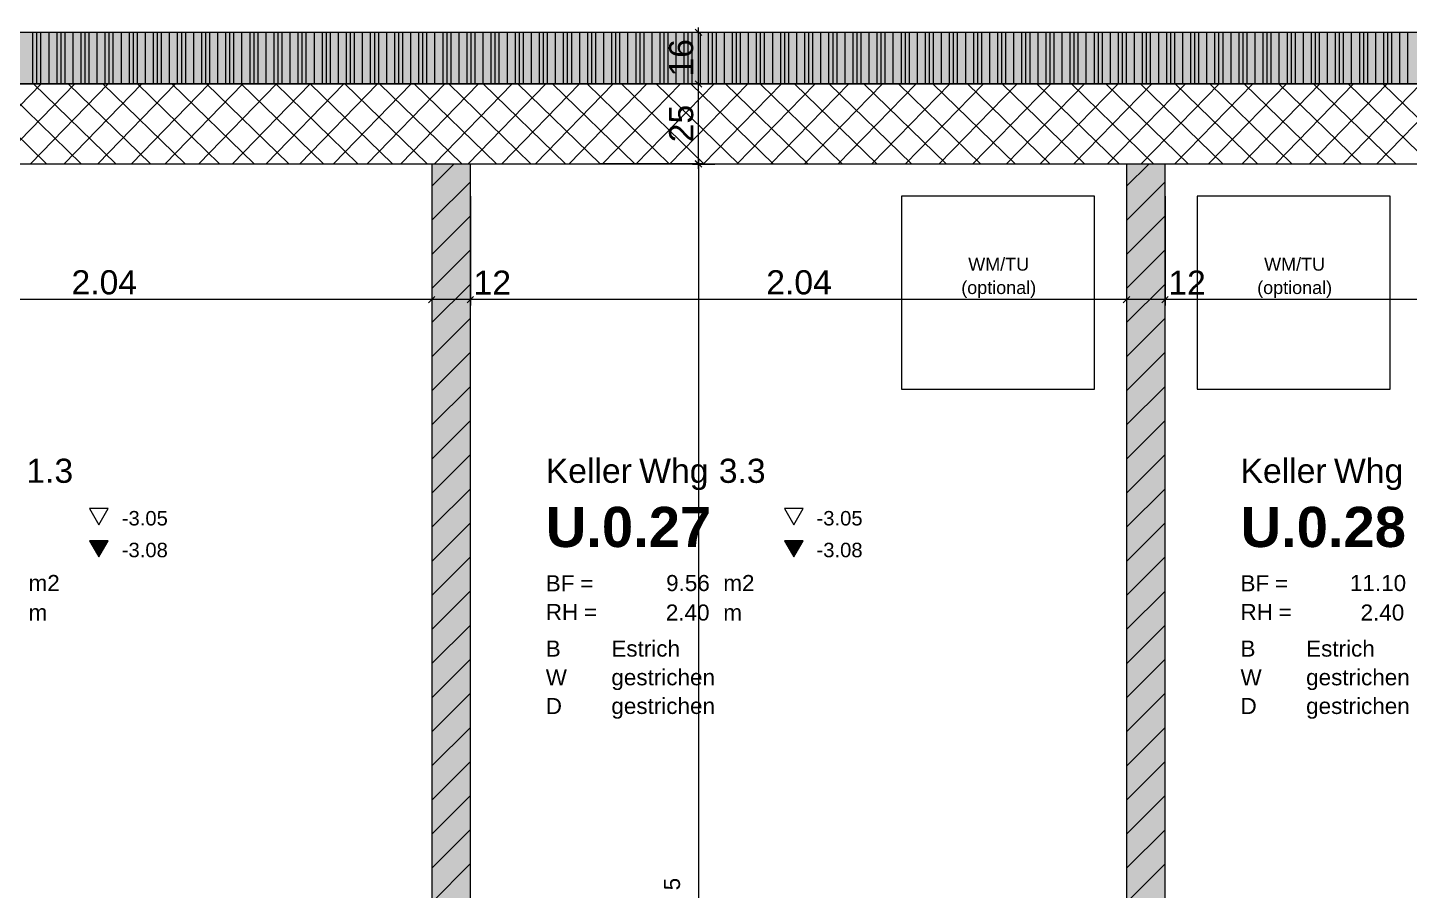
# Model space of a CAD drawing. Extents: x 0 to 1189, y 0 to 841.
# Drawn here: x 388.5 to 474.4, y 683.3 to 736.9 of the extents above; entities that cross this region are included whole.
import ezdxf
from ezdxf.lldxf.tags import DXFTag

# ---------------------------------------------------------------- set-up
doc = ezdxf.new("R2010")
doc.units = 0
doc.layers.get('0').update_dxf_attribs({"lineweight": 35})
for name, color, linetype, lineweight in [('211.5 Stahlbeton Kontur', 7, 'Continuous', 25), ('211.5 Stahlbeton Schraffur', 7, 'Continuous', 25), ('211.6 Mauerwerk Kontur', 7, 'Continuous', 25), ('225.2 Dämmung Aussen', 7, 'Continuous', 25), ('252.0 Spez. Sanitärapparate', 7, 'Continuous', 25), ('255 Plangrafiken', 7, 'Continuous', 25), ('Bemassung', 7, 'Continuous', 25), ('Raumstempel', 7, 'Continuous', 25)]:
    doc.layers.add(name, color=color, linetype=linetype, lineweight=lineweight)
doc.styles.get("Standard").update_dxf_attribs({"font": 'arial.ttf'})
tags = doc.linetypes.add('Strich 2_1mm', pattern=[0.15, 0.1, -0.05]).pattern_tags.tags
tags[6:7] = [DXFTag(74, 4), DXFTag(75, 0), DXFTag(340, '0'), DXFTag(46, 1.0), DXFTag(50, 0.0), DXFTag(44, 0.0), DXFTag(45, 0.0)]
tags[4:5] = [DXFTag(74, 4), DXFTag(75, 0), DXFTag(340, '0'), DXFTag(46, 1.0), DXFTag(50, 0.0), DXFTag(44, 0.0), DXFTag(45, 0.0)]
tags = doc.linetypes.add('Wipeout_Contour', pattern=[1, 0, -1]).pattern_tags.tags
tags[6:7] = [DXFTag(74, 4), DXFTag(75, 0), DXFTag(340, '0'), DXFTag(46, 1.0), DXFTag(50, 0.0), DXFTag(44, 0.0), DXFTag(45, 0.0)]
tags[4:5] = [DXFTag(74, 4), DXFTag(75, 0), DXFTag(340, '0'), DXFTag(46, 1.0), DXFTag(50, 0.0), DXFTag(44, 0.0), DXFTag(45, 0.0)]

# ---------------------------------------------------------------- blocks, each defined once
blk = doc.blocks.new('Referenz-A0SO6TOG06', base_point=(4.401, 96.704))
at = {"layer": '211.5 Stahlbeton Kontur', "color": 0, "lineweight": 18}
for p, q in [((865.845, 733.42), (54.045, 733.42)), ((54.045, 728.445), (865.845, 728.445))]:
    blk.add_line(p, q, dxfattribs=at)
at = {"layer": '211.5 Stahlbeton Schraffur', "color": 0, "lineweight": 13}
for p, q in [((384.508, 728.445), (389.348, 733.42)), ((389.698, 728.445), (384.584, 733.42)), ((386.6, 728.445), (391.441, 733.42)), ((391.849, 728.445), (386.735, 733.42)), ((388.693, 728.445), (393.534, 733.42)), ((394, 728.445), (388.886, 733.42)), ((390.786, 728.445), (395.627, 733.42)), ((396.151, 728.445), (391.037, 733.42)), ((392.879, 728.445), (397.719, 733.42)), ((398.302, 728.445), (393.188, 733.42)), ((394.972, 728.445), (399.812, 733.42)), ((400.453, 728.445), (395.339, 733.42)), ((397.065, 728.445), (401.905, 733.42)), ((402.604, 728.445), (397.49, 733.42)), ((399.157, 728.445), (403.998, 733.42)), ((404.755, 728.445), (399.641, 733.42)), ((401.25, 728.445), (406.091, 733.42)), ((406.906, 728.445), (401.792, 733.42)), ((403.343, 728.445), (408.184, 733.42)), ((409.057, 728.445), (403.943, 733.42)), ((405.436, 728.445), (410.276, 733.42)), ((411.208, 728.445), (406.094, 733.42)), ((407.529, 728.445), (412.369, 733.42)), ((413.359, 728.445), (408.245, 733.42)), ((409.622, 728.445), (414.462, 733.42)), ((415.51, 728.445), (410.396, 733.42)), ((411.714, 728.445), (416.555, 733.42)), ((417.661, 728.445), (412.547, 733.42)), ((413.807, 728.445), (418.648, 733.42)), ((419.812, 728.445), (414.698, 733.42)), ((415.9, 728.445), (420.741, 733.42)), ((421.963, 728.445), (416.849, 733.42)), ((417.993, 728.445), (422.833, 733.42)), ((424.114, 728.445), (419, 733.42)), ((420.086, 728.445), (424.926, 733.42)), ((426.265, 728.445), (421.151, 733.42)), ((422.179, 728.445), (427.019, 733.42)), ((428.416, 728.445), (423.302, 733.42)), ((424.271, 728.445), (429.112, 733.42)), ((430.567, 728.445), (425.453, 733.42)), ((426.364, 728.445), (431.205, 733.42)), ((432.718, 728.445), (427.604, 733.42)), ((428.457, 728.445), (433.298, 733.42)), ((434.869, 728.445), (429.755, 733.42)), ((430.55, 728.445), (435.39, 733.42)), ((437.02, 728.445), (431.906, 733.42)), ((432.643, 728.445), (437.483, 733.42)), ((439.171, 728.445), (434.057, 733.42)), ((434.736, 728.445), (439.576, 733.42)), ((441.322, 728.445), (436.208, 733.42)), ((436.828, 728.445), (441.669, 733.42)), ((443.473, 728.445), (438.359, 733.42)), ((438.921, 728.445), (443.762, 733.42)), ((445.624, 728.445), (440.51, 733.42)), ((441.014, 728.445), (445.855, 733.42)), ((447.775, 728.445), (442.661, 733.42)), ((443.107, 728.445), (447.947, 733.42)), ((449.926, 728.445), (444.812, 733.42)), ((445.2, 728.445), (450.04, 733.42)), ((452.077, 728.445), (446.963, 733.42)), ((447.293, 728.445), (452.133, 733.42)), ((454.228, 728.445), (449.114, 733.42)), ((449.385, 728.445), (454.226, 733.42)), ((456.379, 728.445), (451.265, 733.42)), ((451.478, 728.445), (456.319, 733.42)), ((458.53, 728.445), (453.416, 733.42)), ((453.571, 728.445), (458.412, 733.42)), ((460.681, 728.445), (455.567, 733.42)), ((455.664, 728.445), (460.504, 733.42)), ((462.832, 728.445), (457.718, 733.42)), ((457.757, 728.445), (462.597, 733.42)), ((459.849, 728.445), (464.69, 733.42)), ((464.983, 728.445), (459.869, 733.42)), ((461.942, 728.445), (466.783, 733.42)), ((467.134, 728.445), (462.02, 733.42)), ((464.035, 728.445), (468.876, 733.42)), ((469.285, 728.445), (464.171, 733.42)), ((466.128, 728.445), (470.969, 733.42)), ((471.436, 728.445), (466.322, 733.42)), ((468.221, 728.445), (473.061, 733.42)), ((473.587, 728.445), (468.473, 733.42)), ((470.314, 728.445), (475.154, 733.42)), ((475.738, 728.445), (470.624, 733.42)), ((472.406, 728.445), (477.247, 733.42)), ((477.889, 728.445), (472.775, 733.42))]:
    blk.add_line(p, q, dxfattribs=at)
at = {"layer": '211.6 Mauerwerk Kontur', "color": 0, "lineweight": 18}
for p, q in [((413.645, 728.434), (413.642, 634.734)), ((416.045, 728.434), (413.645, 728.434)), ((416.042, 634.734), (416.045, 728.434)), ((456.845, 728.432), (456.842, 634.732)), ((459.245, 728.432), (456.845, 728.432)), ((459.242, 634.732), (459.245, 728.432))]:
    blk.add_line(p, q, dxfattribs=at)
at = {"layer": '225.2 Dämmung Aussen', "color": 0, "linetype": 'Wipeout_Contour', "lineweight": 0, "ltscale": 37.755617}
for p, q in [((865.845, 736.62), (45.845, 736.62)), ((865.845, 736.62), (45.845, 736.62)), ((49.036, 733.42), (865.845, 733.42)), ((49.036, 733.42), (865.845, 733.42))]:
    blk.add_line(p, q, dxfattribs=at)
at = {"layer": '225.2 Dämmung Aussen', "color": 0, "lineweight": 13}
for p, q in [((865.845, 736.62), (45.845, 736.62)), ((388.845, 733.42), (388.845, 736.62)), ((389.095, 733.42), (389.095, 736.62)), ((389.345, 733.42), (389.345, 736.62)), ((389.845, 733.42), (389.845, 736.62)), ((389.845, 733.42), (389.845, 736.62)), ((390.345, 733.42), (390.345, 736.62)), ((390.595, 733.42), (390.595, 736.62)), ((390.845, 733.42), (390.845, 736.62)), ((391.345, 733.42), (391.345, 736.62)), ((391.345, 733.42), (391.345, 736.62)), ((391.845, 733.42), (391.845, 736.62)), ((392.095, 733.42), (392.095, 736.62)), ((392.345, 733.42), (392.345, 736.62)), ((392.845, 733.42), (392.845, 736.62)), ((392.845, 733.42), (392.845, 736.62)), ((393.345, 733.42), (393.345, 736.62)), ((393.595, 733.42), (393.595, 736.62)), ((393.845, 733.42), (393.845, 736.62)), ((394.345, 733.42), (394.345, 736.62)), ((394.345, 733.42), (394.345, 736.62)), ((394.845, 733.42), (394.845, 736.62)), ((395.095, 733.42), (395.095, 736.62)), ((395.345, 733.42), (395.345, 736.62)), ((395.845, 733.42), (395.845, 736.62)), ((395.845, 733.42), (395.845, 736.62)), ((396.345, 733.42), (396.345, 736.62)), ((396.595, 733.42), (396.595, 736.62)), ((396.845, 733.42), (396.845, 736.62)), ((397.345, 733.42), (397.345, 736.62)), ((397.345, 733.42), (397.345, 736.62)), ((397.845, 733.42), (397.845, 736.62)), ((398.095, 733.42), (398.095, 736.62)), ((398.345, 733.42), (398.345, 736.62)), ((398.845, 733.42), (398.845, 736.62)), ((398.845, 733.42), (398.845, 736.62)), ((399.345, 733.42), (399.345, 736.62)), ((399.595, 733.42), (399.595, 736.62)), ((399.845, 733.42), (399.845, 736.62)), ((400.345, 733.42), (400.345, 736.62)), ((400.345, 733.42), (400.345, 736.62)), ((400.845, 733.42), (400.845, 736.62)), ((401.095, 733.42), (401.095, 736.62)), ((401.345, 733.42), (401.345, 736.62)), ((401.845, 733.42), (401.845, 736.62)), ((401.845, 733.42), (401.845, 736.62)), ((402.345, 733.42), (402.345, 736.62)), ((402.595, 733.42), (402.595, 736.62)), ((402.845, 733.42), (402.845, 736.62)), ((403.345, 733.42), (403.345, 736.62)), ((403.345, 733.42), (403.345, 736.62)), ((403.845, 733.42), (403.845, 736.62)), ((404.095, 733.42), (404.095, 736.62)), ((404.345, 733.42), (404.345, 736.62)), ((404.845, 733.42), (404.845, 736.62)), ((404.845, 733.42), (404.845, 736.62)), ((405.345, 733.42), (405.345, 736.62)), ((405.595, 733.42), (405.595, 736.62)), ((405.845, 733.42), (405.845, 736.62)), ((406.345, 733.42), (406.345, 736.62)), ((406.345, 733.42), (406.345, 736.62)), ((406.845, 733.42), (406.845, 736.62)), ((407.095, 733.42), (407.095, 736.62)), ((407.345, 733.42), (407.345, 736.62)), ((407.845, 733.42), (407.845, 736.62)), ((407.845, 733.42), (407.845, 736.62)), ((408.345, 733.42), (408.345, 736.62)), ((408.595, 733.42), (408.595, 736.62)), ((408.845, 733.42), (408.845, 736.62)), ((409.345, 733.42), (409.345, 736.62)), ((409.345, 733.42), (409.345, 736.62)), ((409.845, 733.42), (409.845, 736.62)), ((410.095, 733.42), (410.095, 736.62)), ((410.345, 733.42), (410.345, 736.62)), ((410.845, 733.42), (410.845, 736.62)), ((410.845, 733.42), (410.845, 736.62)), ((411.345, 733.42), (411.345, 736.62)), ((411.595, 733.42), (411.595, 736.62)), ((411.845, 733.42), (411.845, 736.62)), ((412.345, 733.42), (412.345, 736.62)), ((412.345, 733.42), (412.345, 736.62)), ((412.845, 733.42), (412.845, 736.62)), ((413.095, 733.42), (413.095, 736.62)), ((413.345, 733.42), (413.345, 736.62)), ((413.845, 733.42), (413.845, 736.62)), ((413.845, 733.42), (413.845, 736.62)), ((414.345, 733.42), (414.345, 736.62)), ((414.595, 733.42), (414.595, 736.62)), ((414.845, 733.42), (414.845, 736.62)), ((415.345, 733.42), (415.345, 736.62)), ((415.345, 733.42), (415.345, 736.62)), ((415.845, 733.42), (415.845, 736.62)), ((416.095, 733.42), (416.095, 736.62)), ((416.345, 733.42), (416.345, 736.62)), ((416.845, 733.42), (416.845, 736.62)), ((416.845, 733.42), (416.845, 736.62)), ((417.345, 733.42), (417.345, 736.62)), ((417.595, 733.42), (417.595, 736.62)), ((417.845, 733.42), (417.845, 736.62)), ((418.345, 733.42), (418.345, 736.62)), ((418.345, 733.42), (418.345, 736.62)), ((418.845, 733.42), (418.845, 736.62)), ((419.095, 733.42), (419.095, 736.62)), ((419.345, 733.42), (419.345, 736.62)), ((419.845, 733.42), (419.845, 736.62)), ((419.845, 733.42), (419.845, 736.62)), ((420.345, 733.42), (420.345, 736.62)), ((420.595, 733.42), (420.595, 736.62)), ((420.845, 733.42), (420.845, 736.62)), ((421.345, 733.42), (421.345, 736.62)), ((421.345, 733.42), (421.345, 736.62)), ((421.845, 733.42), (421.845, 736.62)), ((422.095, 733.42), (422.095, 736.62)), ((422.345, 733.42), (422.345, 736.62)), ((422.845, 733.42), (422.845, 736.62)), ((422.845, 733.42), (422.845, 736.62)), ((423.345, 733.42), (423.345, 736.62)), ((423.595, 733.42), (423.595, 736.62)), ((423.845, 733.42), (423.845, 736.62)), ((424.345, 733.42), (424.345, 736.62)), ((424.345, 733.42), (424.345, 736.62)), ((424.845, 733.42), (424.845, 736.62)), ((425.095, 733.42), (425.095, 736.62)), ((425.345, 733.42), (425.345, 736.62)), ((425.845, 733.42), (425.845, 736.62)), ((425.845, 733.42), (425.845, 736.62)), ((426.345, 733.42), (426.345, 736.62)), ((426.595, 733.42), (426.595, 736.62)), ((426.845, 733.42), (426.845, 736.62)), ((427.345, 733.42), (427.345, 736.62)), ((427.345, 733.42), (427.345, 736.62)), ((427.845, 733.42), (427.845, 736.62)), ((428.095, 733.42), (428.095, 736.62)), ((428.345, 733.42), (428.345, 736.62)), ((428.845, 733.42), (428.845, 736.62)), ((428.845, 733.42), (428.845, 736.62)), ((429.345, 733.42), (429.345, 736.62)), ((429.595, 733.42), (429.595, 736.62)), ((429.845, 733.42), (429.845, 736.62)), ((430.345, 733.42), (430.345, 736.62)), ((430.345, 733.42), (430.345, 736.62)), ((430.845, 733.42), (430.845, 736.62)), ((431.095, 733.42), (431.095, 736.62)), ((431.345, 733.42), (431.345, 736.62)), ((431.845, 733.42), (431.845, 736.62)), ((431.845, 733.42), (431.845, 736.62)), ((432.345, 733.42), (432.345, 736.62)), ((432.595, 733.42), (432.595, 736.62)), ((432.845, 733.42), (432.845, 736.62)), ((433.345, 733.42), (433.345, 736.62)), ((433.345, 733.42), (433.345, 736.62)), ((433.845, 733.42), (433.845, 736.62)), ((434.095, 733.42), (434.095, 736.62)), ((434.345, 733.42), (434.345, 736.62)), ((434.845, 733.42), (434.845, 736.62)), ((434.845, 733.42), (434.845, 736.62)), ((435.345, 733.42), (435.345, 736.62)), ((435.595, 733.42), (435.595, 736.62)), ((435.845, 733.42), (435.845, 736.62)), ((436.345, 733.42), (436.345, 736.62)), ((436.345, 733.42), (436.345, 736.62)), ((436.845, 733.42), (436.845, 736.62)), ((437.095, 733.42), (437.095, 736.62)), ((437.345, 733.42), (437.345, 736.62)), ((437.845, 733.42), (437.845, 736.62)), ((437.845, 733.42), (437.845, 736.62)), ((438.345, 733.42), (438.345, 736.62)), ((438.595, 733.42), (438.595, 736.62)), ((438.845, 733.42), (438.845, 736.62)), ((439.345, 733.42), (439.345, 736.62)), ((439.345, 733.42), (439.345, 736.62)), ((439.845, 733.42), (439.845, 736.62)), ((440.095, 733.42), (440.095, 736.62)), ((440.345, 733.42), (440.345, 736.62)), ((440.845, 733.42), (440.845, 736.62)), ((440.845, 733.42), (440.845, 736.62)), ((441.345, 733.42), (441.345, 736.62)), ((441.595, 733.42), (441.595, 736.62)), ((441.845, 733.42), (441.845, 736.62)), ((442.345, 733.42), (442.345, 736.62)), ((442.345, 733.42), (442.345, 736.62)), ((442.845, 733.42), (442.845, 736.62)), ((443.095, 733.42), (443.095, 736.62)), ((443.345, 733.42), (443.345, 736.62)), ((443.845, 733.42), (443.845, 736.62)), ((443.845, 733.42), (443.845, 736.62)), ((444.345, 733.42), (444.345, 736.62)), ((444.595, 733.42), (444.595, 736.62)), ((444.845, 733.42), (444.845, 736.62)), ((445.345, 733.42), (445.345, 736.62)), ((445.345, 733.42), (445.345, 736.62)), ((445.845, 733.42), (445.845, 736.62)), ((446.095, 733.42), (446.095, 736.62)), ((446.345, 733.42), (446.345, 736.62)), ((446.845, 733.42), (446.845, 736.62)), ((446.845, 733.42), (446.845, 736.62)), ((447.345, 733.42), (447.345, 736.62)), ((447.595, 733.42), (447.595, 736.62)), ((447.845, 733.42), (447.845, 736.62)), ((448.345, 733.42), (448.345, 736.62)), ((448.345, 733.42), (448.345, 736.62)), ((448.845, 733.42), (448.845, 736.62)), ((449.095, 733.42), (449.095, 736.62)), ((449.345, 733.42), (449.345, 736.62)), ((449.845, 733.42), (449.845, 736.62)), ((449.845, 733.42), (449.845, 736.62)), ((450.345, 733.42), (450.345, 736.62)), ((450.595, 733.42), (450.595, 736.62)), ((450.845, 733.42), (450.845, 736.62)), ((451.345, 733.42), (451.345, 736.62)), ((451.345, 733.42), (451.345, 736.62)), ((451.845, 733.42), (451.845, 736.62)), ((452.095, 733.42), (452.095, 736.62)), ((452.345, 733.42), (452.345, 736.62)), ((452.845, 733.42), (452.845, 736.62)), ((452.845, 733.42), (452.845, 736.62)), ((453.345, 733.42), (453.345, 736.62)), ((453.595, 733.42), (453.595, 736.62)), ((453.845, 733.42), (453.845, 736.62)), ((454.345, 733.42), (454.345, 736.62)), ((454.345, 733.42), (454.345, 736.62)), ((454.845, 733.42), (454.845, 736.62)), ((455.095, 733.42), (455.095, 736.62)), ((455.345, 733.42), (455.345, 736.62)), ((455.845, 733.42), (455.845, 736.62)), ((455.845, 733.42), (455.845, 736.62)), ((456.345, 733.42), (456.345, 736.62)), ((456.595, 733.42), (456.595, 736.62)), ((456.845, 733.42), (456.845, 736.62)), ((457.345, 733.42), (457.345, 736.62)), ((457.345, 733.42), (457.345, 736.62)), ((457.845, 733.42), (457.845, 736.62)), ((458.095, 733.42), (458.095, 736.62)), ((458.345, 733.42), (458.345, 736.62)), ((458.845, 733.42), (458.845, 736.62)), ((458.845, 733.42), (458.845, 736.62)), ((459.345, 733.42), (459.345, 736.62)), ((459.595, 733.42), (459.595, 736.62)), ((459.845, 733.42), (459.845, 736.62)), ((460.345, 733.42), (460.345, 736.62)), ((460.345, 733.42), (460.345, 736.62)), ((460.845, 733.42), (460.845, 736.62)), ((461.095, 733.42), (461.095, 736.62)), ((461.345, 733.42), (461.345, 736.62)), ((461.845, 733.42), (461.845, 736.62)), ((461.845, 733.42), (461.845, 736.62)), ((462.345, 733.42), (462.345, 736.62)), ((462.595, 733.42), (462.595, 736.62)), ((462.845, 733.42), (462.845, 736.62)), ((463.345, 733.42), (463.345, 736.62)), ((463.345, 733.42), (463.345, 736.62)), ((463.845, 733.42), (463.845, 736.62)), ((464.095, 733.42), (464.095, 736.62)), ((464.345, 733.42), (464.345, 736.62)), ((464.845, 733.42), (464.845, 736.62)), ((464.845, 733.42), (464.845, 736.62)), ((465.345, 733.42), (465.345, 736.62)), ((465.595, 733.42), (465.595, 736.62)), ((465.845, 733.42), (465.845, 736.62)), ((466.345, 733.42), (466.345, 736.62)), ((466.345, 733.42), (466.345, 736.62)), ((466.845, 733.42), (466.845, 736.62)), ((467.095, 733.42), (467.095, 736.62)), ((467.345, 733.42), (467.345, 736.62)), ((467.845, 733.42), (467.845, 736.62)), ((467.845, 733.42), (467.845, 736.62)), ((468.345, 733.42), (468.345, 736.62)), ((468.595, 733.42), (468.595, 736.62)), ((468.845, 733.42), (468.845, 736.62)), ((469.345, 733.42), (469.345, 736.62)), ((469.345, 733.42), (469.345, 736.62)), ((469.845, 733.42), (469.845, 736.62)), ((470.095, 733.42), (470.095, 736.62)), ((470.345, 733.42), (470.345, 736.62)), ((470.845, 733.42), (470.845, 736.62)), ((470.845, 733.42), (470.845, 736.62)), ((471.345, 733.42), (471.345, 736.62)), ((471.595, 733.42), (471.595, 736.62)), ((471.845, 733.42), (471.845, 736.62)), ((472.345, 733.42), (472.345, 736.62)), ((472.345, 733.42), (472.345, 736.62)), ((472.845, 733.42), (472.845, 736.62)), ((473.095, 733.42), (473.095, 736.62)), ((473.345, 733.42), (473.345, 736.62)), ((473.845, 733.42), (473.845, 736.62)), ((473.845, 733.42), (473.845, 736.62)), ((474.345, 733.42), (474.345, 736.62)), ((45.845, 733.42), (865.845, 733.42))]:
    blk.add_line(p, q, dxfattribs=at)
at = {"layer": '225.2 Dämmung Aussen', "color": 7, "linetype": 'Wipeout_Contour', "lineweight": 0, "ltscale": 37.755617, "true_color": 0xffffff}
for points in [[(45.845, 733.42), (865.845, 733.42), (45.845, 736.62)], [(865.845, 733.42), (45.845, 736.62), (865.845, 736.62)], [(45.845, 733.42), (865.845, 733.42), (45.845, 736.62)], [(865.845, 733.42), (45.845, 736.62), (865.845, 736.62)]]:
    blk.add_solid(points, dxfattribs=at)
at = {"layer": '252.0 Spez. Sanitärapparate', "color": 0, "linetype": 'Strich 2_1mm', "lineweight": 13, "ltscale": 0.13}
for p, q in [((442.845, 726.426), (442.845, 714.426)), ((454.845, 726.426), (442.845, 726.426)), ((454.845, 714.426), (454.845, 726.426)), ((461.245, 726.426), (461.245, 714.426)), ((473.245, 726.426), (461.245, 726.426)), ((473.245, 714.426), (473.245, 726.426)), ((442.845, 714.426), (454.845, 714.426)), ((461.245, 714.426), (473.245, 714.426))]:
    blk.add_line(p, q, dxfattribs=at)
at = {"layer": '255 Plangrafiken', "color": 0, "linetype": 'Wipeout_Contour', "lineweight": 0, "ltscale": 28.566324}
for p, q in [((413.645, 728.434), (413.642, 634.734)), ((416.045, 728.434), (413.645, 728.434)), ((416.042, 634.734), (416.045, 728.434))]:
    blk.add_line(p, q, dxfattribs=at)
at = {"layer": '255 Plangrafiken', "color": 0, "lineweight": 13}
for p, q in [((413.645, 727.054), (415.024, 728.434)), ((456.845, 727.053), (458.224, 728.432)), ((413.645, 724.933), (416.045, 727.333)), ((456.845, 724.931), (459.245, 727.332)), ((413.645, 722.811), (416.045, 725.211)), ((456.845, 722.81), (459.245, 725.21)), ((413.645, 720.69), (416.045, 723.09)), ((456.845, 720.689), (459.245, 723.089)), ((413.644, 718.569), (416.045, 720.969)), ((456.844, 718.567), (459.245, 720.967)), ((413.644, 716.447), (416.044, 718.847)), ((456.844, 716.446), (459.244, 718.846)), ((413.644, 714.326), (416.044, 716.726)), ((456.844, 714.325), (459.244, 716.725)), ((413.644, 712.204), (416.044, 714.605)), ((456.844, 712.203), (459.244, 714.603)), ((413.644, 710.083), (416.044, 712.483)), ((456.844, 710.082), (459.244, 712.482)), ((413.644, 707.962), (416.044, 710.362)), ((456.844, 707.96), (459.244, 710.36)), ((413.644, 705.84), (416.044, 708.24)), ((456.844, 705.839), (459.244, 708.239)), ((413.644, 703.719), (416.044, 706.119)), ((456.844, 703.718), (459.244, 706.118)), ((413.644, 701.598), (416.044, 703.998)), ((456.844, 701.596), (459.244, 703.996)), ((413.644, 699.476), (416.044, 701.876)), ((456.844, 699.475), (459.244, 701.875)), ((413.644, 697.355), (416.044, 699.755)), ((456.844, 697.353), (459.244, 699.753)), ((413.644, 695.233), (416.044, 697.633)), ((456.844, 695.232), (459.244, 697.632)), ((413.644, 693.112), (416.044, 695.512)), ((456.844, 693.111), (459.244, 695.511)), ((413.644, 690.991), (416.044, 693.391)), ((456.844, 690.989), (459.244, 693.389)), ((413.644, 688.869), (416.044, 691.269)), ((456.844, 688.868), (459.244, 691.268)), ((413.643, 686.748), (416.044, 689.148)), ((456.843, 686.746), (459.244, 689.147)), ((413.643, 684.626), (416.043, 687.027)), ((456.843, 684.625), (459.243, 687.025)), ((413.643, 682.505), (416.043, 684.905)), ((456.843, 682.504), (459.243, 684.904))]:
    blk.add_line(p, q, dxfattribs=at)
at = {"layer": '255 Plangrafiken', "color": 0, "linetype": 'Wipeout_Contour', "lineweight": 0, "ltscale": 29.264068}
for p, q in [((456.845, 728.432), (456.842, 634.732)), ((459.245, 728.432), (456.845, 728.432)), ((459.242, 634.732), (459.245, 728.432))]:
    blk.add_line(p, q, dxfattribs=at)
at = {"layer": '255 Plangrafiken', "color": 7, "linetype": 'Wipeout_Contour', "lineweight": 0, "ltscale": 28.566324, "true_color": 0xffffff}
for points in [[(416.042, 634.734), (413.642, 634.734), (416.045, 728.434)], [(413.642, 634.734), (416.045, 728.434), (413.645, 728.434)], [(416.045, 728.434), (413.645, 728.434), (413.645, 728.434)]]:
    blk.add_solid(points, dxfattribs=at)
at = {"layer": '255 Plangrafiken', "color": 7, "linetype": 'Wipeout_Contour', "lineweight": 0, "ltscale": 29.264068, "true_color": 0xffffff}
for points in [[(459.242, 634.732), (456.842, 634.732), (459.245, 728.432)], [(456.842, 634.732), (459.245, 728.432), (456.845, 728.432)], [(459.245, 728.432), (456.845, 728.432), (456.845, 728.432)]]:
    blk.add_solid(points, dxfattribs=at)
at = {"layer": 'Bemassung', "color": 0, "lineweight": 13}
for p, q in [((430.605, 736.62), (415.845, 736.62)), ((430.43, 736.42), (430.03, 736.82)), ((430.23, 736.62), (430.23, 736.92)), ((430.23, 733.42), (430.23, 736.62)), ((430.605, 733.42), (424.045, 733.42)), ((430.605, 733.42), (424.045, 733.42)), ((430.43, 733.22), (430.03, 733.62)), ((430.03, 733.62), (430.43, 733.22)), ((430.23, 733.42), (430.23, 733.72)), ((430.23, 728.445), (430.23, 733.42)), ((430.23, 733.12), (430.23, 733.42)), ((430.03, 728.645), (430.43, 728.245)), ((430.43, 728.234), (430.03, 728.634)), ((430.23, 728.734), (430.23, 728.434)), ((430.605, 728.445), (424.045, 728.445)), ((429.855, 728.434), (431.242, 728.434)), ((430.23, 728.145), (430.23, 728.445)), ((430.23, 728.434), (430.23, 634.734)), ((413.645, 726.434), (413.645, 719.626)), ((413.645, 726.434), (413.645, 719.626)), ((416.045, 726.434), (416.045, 719.626)), ((416.045, 726.434), (416.045, 719.626)), ((456.845, 726.432), (456.845, 719.626)), ((456.845, 726.432), (456.845, 719.626)), ((459.245, 726.432), (459.245, 719.626)), ((459.245, 726.432), (459.245, 719.626)), ((413.645, 720.001), (372.845, 720.001)), ((413.645, 720.001), (413.345, 720.001)), ((413.445, 719.801), (413.845, 720.201)), ((413.845, 720.201), (413.445, 719.801)), ((413.945, 720.001), (413.645, 720.001)), ((416.045, 720.001), (413.645, 720.001)), ((416.045, 720.001), (415.745, 720.001)), ((416.245, 720.201), (415.845, 719.801)), ((415.845, 719.801), (416.245, 720.201)), ((456.845, 720.001), (416.045, 720.001)), ((416.345, 720.001), (416.045, 720.001)), ((456.845, 720.001), (456.545, 720.001)), ((456.645, 719.801), (457.045, 720.201)), ((457.045, 720.201), (456.645, 719.801)), ((457.145, 720.001), (456.845, 720.001)), ((459.245, 720.001), (456.845, 720.001)), ((459.245, 720.001), (458.945, 720.001)), ((459.445, 720.201), (459.045, 719.801)), ((459.045, 719.801), (459.445, 720.201)), ((506.645, 720.001), (459.245, 720.001)), ((459.545, 720.001), (459.245, 720.001))]:
    blk.add_line(p, q, dxfattribs=at)
at = {"layer": 'Raumstempel', "color": 0, "lineweight": 13}
for p, q in [((392.369, 707.001), (392.951, 705.993)), ((393.533, 707.001), (392.369, 707.001)), ((392.951, 705.993), (393.533, 707.001)), ((435.569, 707.001), (436.151, 705.993)), ((436.733, 707.001), (435.569, 707.001)), ((436.151, 705.993), (436.733, 707.001)), ((392.369, 705.001), (392.951, 703.993)), ((393.533, 705.001), (392.369, 705.001)), ((392.951, 703.993), (393.533, 705.001)), ((435.569, 705.001), (436.151, 703.993)), ((436.733, 705.001), (435.569, 705.001)), ((436.151, 703.993), (436.733, 705.001))]:
    blk.add_line(p, q, dxfattribs=at)
for points in [[(392.951, 703.993), (392.951, 705.001), (392.369, 705.001)], [(392.951, 703.993), (393.533, 705.001), (392.951, 705.001)], [(436.151, 703.993), (436.151, 705.001), (435.569, 705.001)], [(436.151, 703.993), (436.733, 705.001), (436.151, 705.001)]]:
    blk.add_solid(points, dxfattribs=at)
at = {"layer": '252.0 Spez. Sanitärapparate', "color": 0, "lineweight": 13, "char_height": 0.8, "attachment_point": 1}
for s, insert in [('{\\fArial;WM/TU}', (447.004, 722.601)), ('{\\fArial;WM/TU}', (465.404, 722.601)), ('{\\fArial;(optional)}', (446.57, 721.149)), ('{\\fArial;(optional)}', (464.97, 721.149))]:
    blk.add_mtext(s, dxfattribs=dict(at, insert=insert))
at = {"layer": 'Bemassung', "color": 0, "linetype": 'Continuous', "lineweight": 13, "ltscale": 0.13, "attachment_point": 1, "rotation": 90}
for s, insert, char_height in [('{\\fArial;16}', (428.401, 733.876), 1.5), ('{\\fArial;25}', (428.403, 729.788), 1.5), ('{\\fArial;5}', (428.091, 683.258), 0.99)]:
    blk.add_mtext(s, dxfattribs=dict(at, insert=insert, char_height=char_height))
at = {"layer": 'Bemassung', "color": 0, "linetype": 'Continuous', "lineweight": 13, "ltscale": 0.13, "char_height": 1.5, "attachment_point": 1}
for s, insert in [('{\\fArial;2.04}', (391.243, 721.828)), ('{\\fArial;12}', (416.245, 721.805)), ('{\\fArial;2.04}', (434.443, 721.828)), ('{\\fArial;12}', (459.445, 721.805))]:
    blk.add_mtext(s, dxfattribs=dict(at, insert=insert))
at = {"layer": 'Raumstempel', "color": 0, "lineweight": 13, "attachment_point": 1}
for s, insert, char_height in [('{\\fArial;1.3}', (388.434, 710.104), 1.5), ('{\\fArial;Keller}', (420.733, 710.102), 1.5), ('{\\fArial;Whg}', (426.544, 710.102), 1.5), ('{\\fArial;3.3}', (431.493, 710.102), 1.5), ('{\\fArial;Keller}', (463.933, 710.102), 1.5), ('{\\fArial;Whg}', (469.744, 710.102), 1.5), ('{\\fArial|b1|i0;U.0.27}', (420.733, 707.11), 2.5), ('{\\fArial|b1|i0;U.0.28}', (463.933, 707.11), 2.5), ('{\\fArial;-3.05}', (394.369, 706.851), 0.9), ('{\\fArial;-3.05}', (437.569, 706.851), 0.9), ('{\\fArial;-3.08}', (394.369, 704.876), 0.9), ('{\\fArial;-3.08}', (437.569, 704.876), 0.9), ('{\\fArial;m2}', (388.573, 702.871), 1), ('{\\fArial;BF}', (420.733, 702.855), 1), ('{\\fArial;9.56}', (428.216, 702.87), 1), ('{\\fArial;m2}', (431.773, 702.871), 1), ('{\\fArial;BF}', (463.933, 702.855), 1), ('{\\fArial;11.10}', (470.735, 702.871), 1), ('{\\fArial;=}', (422.879, 702.855), 1), ('{\\fArial;=}', (466.079, 702.855), 1), ('{\\fArial;m}', (388.573, 701.035), 1), ('{\\fArial;RH}', (420.733, 701.069), 1), ('{\\fArial;=}', (423.104, 701.069), 1), ('{\\fArial;2.40}', (428.198, 701.036), 1), ('{\\fArial;m}', (431.773, 701.035), 1), ('{\\fArial;RH}', (463.933, 701.069), 1), ('{\\fArial;=}', (466.304, 701.069), 1), ('{\\fArial;2.40}', (471.398, 701.036), 1), ('{\\fArial;B}', (420.733, 698.792), 1), ('{\\fArial;Estrich}', (424.813, 698.793), 1), ('{\\fArial;B}', (463.933, 698.792), 1), ('{\\fArial;Estrich}', (468.013, 698.793), 1), ('{\\fArial;W}', (420.733, 697.006), 1), ('{\\fArial;gestrichen}', (424.813, 697.009), 1), ('{\\fArial;W}', (463.933, 697.006), 1), ('{\\fArial;gestrichen}', (468.013, 697.009), 1), ('{\\fArial;D}', (420.733, 695.22), 1), ('{\\fArial;gestrichen}', (424.813, 695.226), 1), ('{\\fArial;D}', (463.933, 695.22), 1), ('{\\fArial;gestrichen}', (468.013, 695.226), 1)]:
    blk.add_mtext(s, dxfattribs=dict(at, insert=insert, char_height=char_height))

msp = doc.modelspace()

# ---------------------------------------------------------------- block references
at = {"color": 8, "lineweight": 25, "ltscale": 0.25, "true_color": 0x808080}
msp.add_blockref('Referenz-A0SO6TOG06', (4.401, 96.704), dxfattribs=at)

doc.saveas('drawing.dxf')
